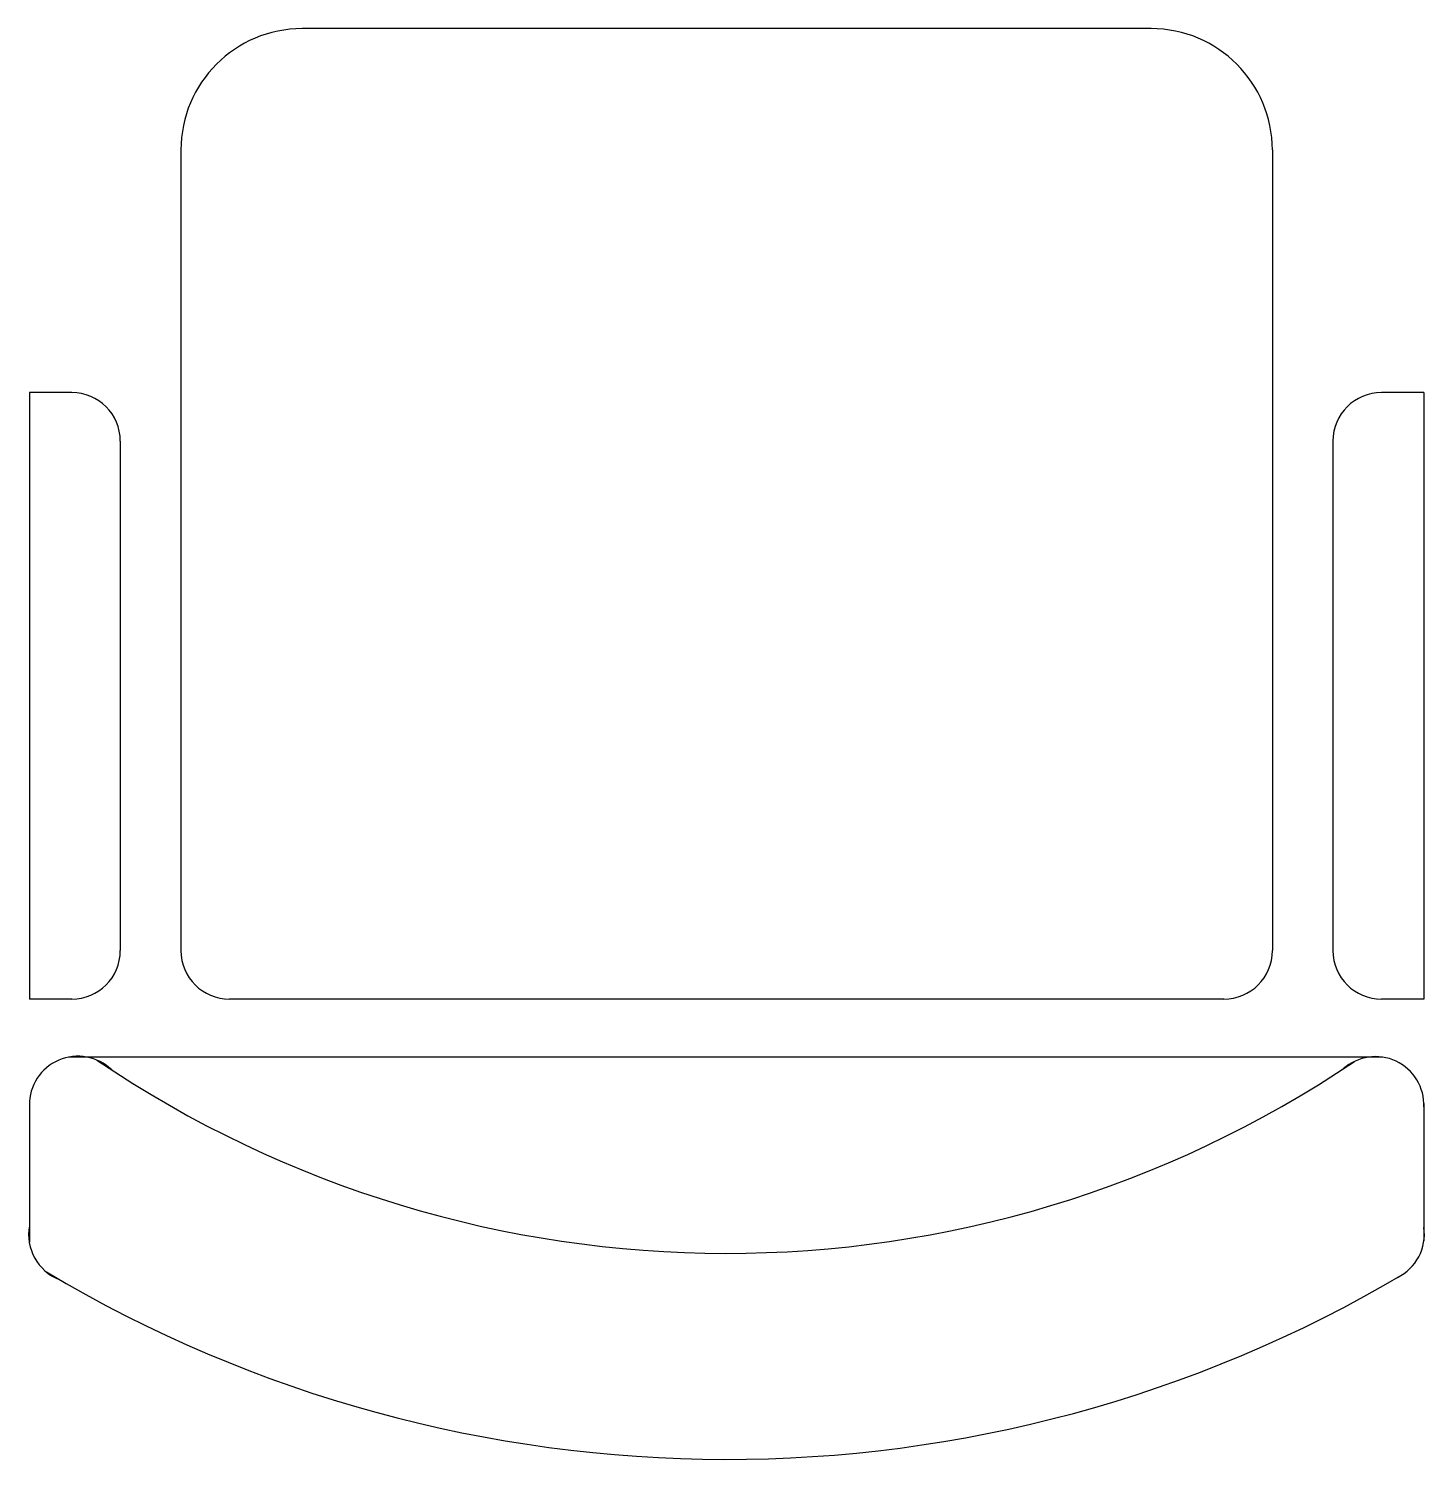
# Model space of a CAD drawing. Extents: x -0.288 to 0.288, y -0.59 to 0.
import ezdxf

# ---------------------------------------------------------------- set-up
doc = ezdxf.new("R2010")
doc.units = 0
doc.header["$MEASUREMENT"] = 0
doc.layers.get('0').update_dxf_attribs({"linetype": 'CONTINUOUS'})

msp = doc.modelspace()

# ---------------------------------------------------------------- linework, layer by layer
for p, q in [((0.175, 0), (-0.175, 0)), ((-0.225, -0.05), (-0.225, -0.38)), ((0.225, -0.05), (0.225, -0.38)), ((-0.2875, -0.15), (-0.2875, -0.4)), ((-0.27, -0.15), (-0.2875, -0.15)), ((0.2875, -0.15), (0.27, -0.15)), ((0.2875, -0.15), (0.2875, -0.4)), ((-0.25, -0.17), (-0.25, -0.38)), ((0.25, -0.17), (0.25, -0.38)), ((-0.27, -0.4), (-0.2875, -0.4)), ((0.205, -0.4), (-0.205, -0.4)), ((0.2875, -0.4), (0.27, -0.4)), ((0.27029, -0.42389), (-0.27131, -0.42389)), ((-0.2875, -0.44329), (-0.2875, -0.5002)), ((0.2875, -0.44298), (0.2875, -0.49959))]:
    msp.add_line(p, q)
for centre, radius, start, end in [((-0.175, -0.05), 0.05, 90, 180), ((0.175, -0.05), 0.05, 0, 90), ((-0.27, -0.17), 0.02, 0, 90), ((0.27, -0.17), 0.02, 90, 180), ((-0.27, -0.38), 0.02, 270, 0), ((-0.205, -0.38), 0.02, 180, 270), ((0.205, -0.38), 0.02, 270, 0), ((0.27, -0.38), 0.02, 180, 270), ((-0.2675, -0.44352), 0.02, 45.79849, 180.6613), ((0.26751, -0.44369), 0.02, 357.97068, 131.63789), ((0, -0.04177), 0.46301, 235.88951, 303.99142), ((-0.26781, -0.49698), 0.02, 169.83926, 248.41948), ((0.26769, -0.49684), 0.02, 296.56751, 7.91208), ((0, -0.04177), 0.54792, 239.20718, 300.60825)]:
    msp.add_arc(centre, radius, start, end)

doc.saveas('drawing.dxf')
